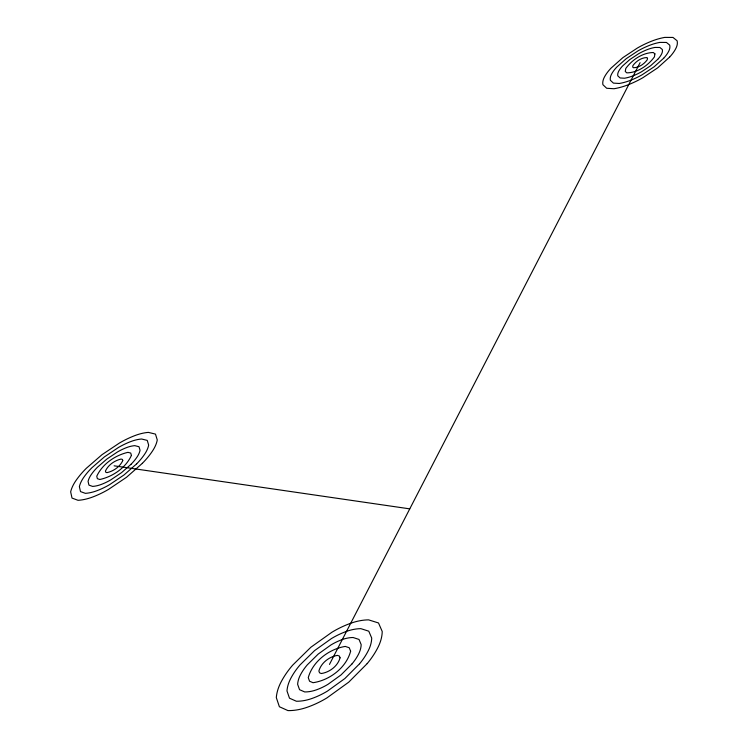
<?xml version="1.0" encoding="UTF-8"?>
<svg xmlns="http://www.w3.org/2000/svg" width="748" height="748" viewBox="0 0 748 748"><rect width="100%" height="100%" fill="white"/><g stroke="black" fill="none" stroke-linecap="round" stroke-linejoin="round"><path stroke-width="1.12" d="M329.475 664.411L640.092 62.654M114.107 465.817L409.764 508.864M654.911 53.875L654.416 56.904C648.105 65.497 637.698 72.771 626.796 72.855L625.244 71.453L625.814 68.395C632.154 59.849 642.429 52.706 653.313 52.519L654.911 53.875M647.506 58.26L647.254 59.784C644.093 64.066 638.904 67.694 633.453 67.75L632.677 67.058L632.948 65.525C636.118 61.243 641.27 57.661 646.721 57.577L647.506 58.26M350.625 651.199C346.305 667.721 329.606 680.315 313.038 682.709L309.569 681.232L308.26 677.651C312.72 661.438 328.961 649.021 345.267 646.422L349.213 647.731L350.625 651.199M340.06 657.801C337.881 666.038 329.559 672.321 321.285 673.527L319.546 672.798L318.882 671.021C321.088 662.896 329.232 656.679 337.395 655.388L339.368 656.052L340.06 657.801M131.405 455.448C125.814 467.799 112.855 476.644 99.793 479.505L97.352 478.655L96.763 476.214C102.383 464.059 115.061 455.308 127.927 452.344L130.732 453.064L131.405 455.448M122.756 460.628C119.951 466.789 113.49 471.212 106.964 472.643L105.739 472.222L105.44 471.016C108.236 464.919 114.594 460.544 121.036 459.066L122.438 459.431L122.756 460.628M367.184 663.607L348.736 682.167L326.904 697.921A73.622 48.676 -34.4 0 1 307.391 707.206A50.509 33.707 -34.8 0 1 287.98 710.6L279.387 706.738L276.311 697.604A48.255 32.697 -35 0 1 281.276 681.596A76.137 52.229 -34.5 0 1 292.627 665.187L310.869 647.244L331.953 632.219A75.791 52.005 -33.9 0 1 350.719 623.262A47.713 32.351 -33.4 0 1 368.577 619.858L378.507 622.972L382.219 631.471A47.105 31.491 -33.4 0 1 378.123 647.057A73.295 48.47 -33.8 0 1 367.184 663.607M351.999 663.925L340.957 674.986L327.951 684.345A44.403 29.565 -34.3 0 1 316.329 689.88A30.322 20.308 -34.6 0 1 304.735 691.947L299.555 689.693L297.629 684.289A28.807 19.467 -34.6 0 1 300.5 674.743A45.31 30.836 -34.4 0 1 307.269 664.879L318.237 654.042L330.971 644.935A45.189 30.762 -34 0 1 342.322 639.531A28.611 19.345 -33.7 0 1 353.084 637.511L359.021 639.437L361.172 644.617A28.387 19.027 -33.7 0 1 358.61 654.014A44.291 29.49 -34 0 1 351.999 663.925M359.573 663.766L344.828 678.567L327.428 691.105A59.055 39.177 -34.4 0 1 311.879 698.51A40.42 27.021 -34.7 0 1 296.386 701.241L289.495 698.202L286.98 690.946A38.503 26.058 -34.8 0 1 290.879 678.174A60.663 41.449 -34.4 0 1 299.929 665.037L314.543 650.629L331.467 638.549A60.438 41.299 -33.9 0 1 346.53 631.368A38.157 25.834 -33.5 0 1 360.863 628.657L368.783 631.19L371.709 638.044A37.765 25.282 -33.5 0 1 368.362 650.536A58.84 39.046 -33.9 0 1 359.573 663.766M669.628 57.091L657.716 67.825L642.794 77.764A53.248 25.133 -21.3 0 1 628.797 84.543A36.39 17.307 -21.3 0 1 614.024 88.741L606.684 88.264L602.907 84.702A34.67 16.634 -21 0 1 604.468 76.969A54.744 26.33 -20.7 0 1 611.051 68.124L622.906 57.615L637.474 47.975A54.698 26.189 -20.5 0 1 651.078 41.383A34.586 16.409 -20.6 0 1 664.738 37.4L672.994 37.437L677.071 40.738A34.221 16.119 -20.9 0 1 675.958 48.246A53.192 25.002 -21.2 0 1 669.628 57.091M657.754 59.326L650.61 65.74L641.709 71.668A32.108 15.194 -21.2 0 1 633.36 75.716A21.879 10.407 -21.1 0 1 624.524 78.231L620.111 77.97L617.811 75.866A20.748 9.911 -21 0 1 618.69 71.256A32.65 15.624 -20.8 0 1 622.607 65.946L629.732 59.616L638.512 53.8A32.632 15.577 -20.7 0 1 646.721 49.817A20.72 9.836 -20.8 0 1 654.949 47.433L659.895 47.479L662.307 49.49A20.589 9.733 -20.9 0 1 661.587 54.024A32.089 15.147 -21.1 0 1 657.754 59.326M663.682 58.213L654.154 66.778L642.251 74.707A42.701 20.177 -21.3 0 1 631.088 80.111A29.144 13.857 -21.2 0 1 619.288 83.477L613.407 83.112L610.359 80.279A27.704 13.258 -21 0 1 611.574 74.108A43.665 20.953 -20.7 0 1 616.82 67.04L626.31 58.615L637.988 50.883A43.627 20.86 -20.6 0 1 648.909 45.591A27.648 13.118 -20.7 0 1 659.858 42.402L666.459 42.449L669.694 45.114A27.414 12.931 -20.9 0 1 668.768 51.135A42.673 20.093 -21.1 0 1 663.682 58.213M136.669 463.825L124.018 474.952L109.638 484.629A47.928 25.31 -33.5 0 1 97.212 490.613A32.753 17.4 -33.7 0 1 85.328 493.343L80.494 491.576L79.372 486.639A31.126 16.699 -33.7 0 1 83.654 477.486A48.975 26.479 -33.6 0 1 91.864 467.781L104.411 456.878L118.455 447.482A48.826 26.414 -33.4 0 1 130.563 441.638A30.892 16.596 -33.1 0 1 141.615 439.011L147.253 440.404L148.656 445.097A30.64 16.306 -33.1 0 1 144.729 454.083A47.788 25.245 -33.3 0 1 136.669 463.825M142.363 463.321L126.524 477.271L108.507 489.407A59.784 31.481 -33.5 0 1 92.93 496.915A40.925 21.711 -33.8 0 1 78.044 500.309L72.014 498.075L70.658 491.857A38.999 20.944 -33.8 0 1 76.072 480.384A61.42 33.314 -33.6 0 1 86.357 468.267L102.018 454.672L119.521 442.975A61.186 33.211 -33.3 0 1 134.621 435.691A38.625 20.776 -33.1 0 1 148.403 432.391L155.472 434.111L157.267 439.936A38.223 20.327 -33 0 1 152.414 451.138A59.56 31.379 -33.2 0 1 142.363 463.321M130.994 464.321L121.513 472.652L110.769 479.879A36.026 19.083 -33.5 0 1 101.476 484.358A24.572 13.071 -33.6 0 1 92.584 486.406L88.937 485.106L88.077 481.422A23.3 12.492 -33.7 0 1 91.256 474.569A36.615 19.738 -33.6 0 1 97.39 467.294L106.814 459.094L117.371 452.026A36.53 19.7 -33.4 0 1 126.487 447.631A23.169 12.426 -33.2 0 1 134.79 445.658L139.006 446.724L140.035 450.268A23.02 12.267 -33.2 0 1 137.052 457.019A35.941 19.046 -33.3 0 1 130.994 464.321"/></g></svg>
